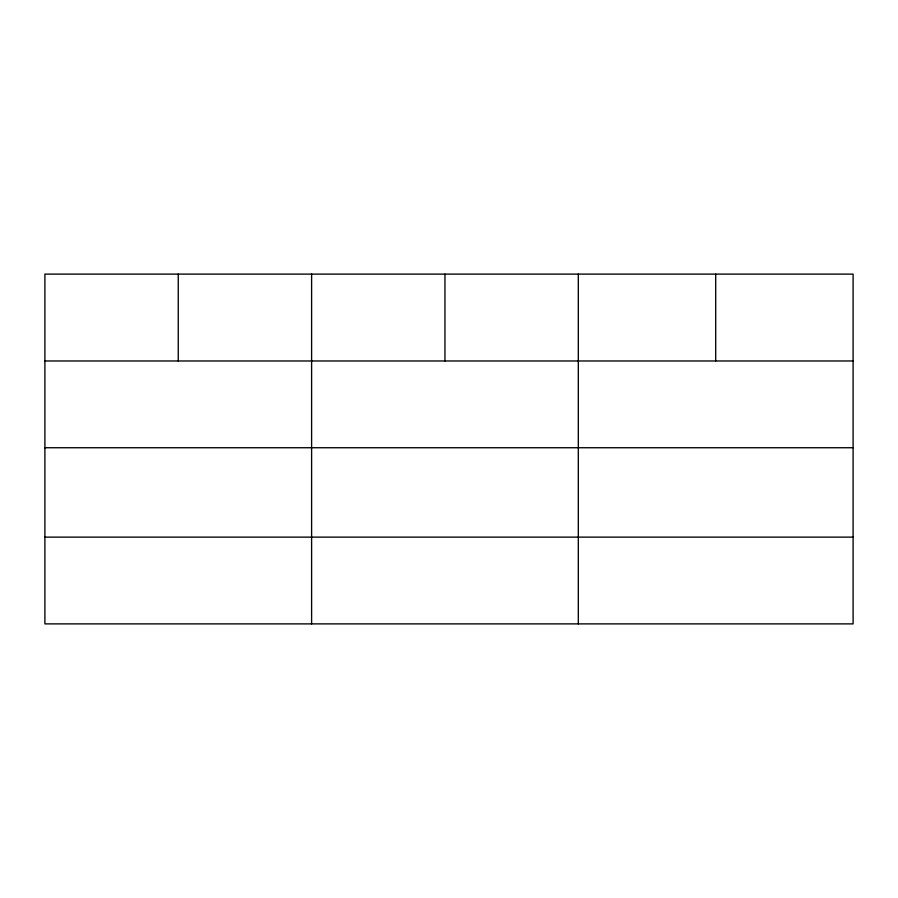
<?xml version="1.0" encoding="UTF-8"?>
<svg xmlns="http://www.w3.org/2000/svg" width="898" height="898" viewBox="0 0 898 898"><rect width="100%" height="100%" fill="white"/><g stroke="black" fill="none" stroke-linecap="round" stroke-linejoin="round"><path stroke-width="1.35" d="M853.1 447.732L853.1 274.115L44.9 274.115L44.9 623.885L853.1 623.885L853.1 447.732L44.9 447.732M44.9 360.974L853.1 360.974M44.9 537.127L853.1 537.127M715.706 274.115L715.706 360.974M578.312 274.115L578.312 623.885M444.959 274.115L444.959 360.974M311.606 274.115L311.606 623.885M178.253 274.115L178.253 360.974"/></g></svg>
